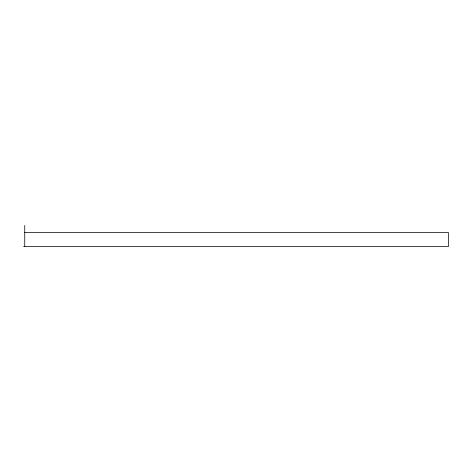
<?xml version="1.0" encoding="UTF-8"?>
<svg xmlns="http://www.w3.org/2000/svg" width="472" height="472" viewBox="0 0 472 472"><rect width="100%" height="100%" fill="white"/><g stroke="black" fill="none" stroke-linecap="round" stroke-linejoin="round"><path stroke-width="0.71" d="M24.75 232.472L448.4 232.472L448.4 246.59L23.6 246.59M24.75 225.41L24.75 246.59"/></g></svg>
